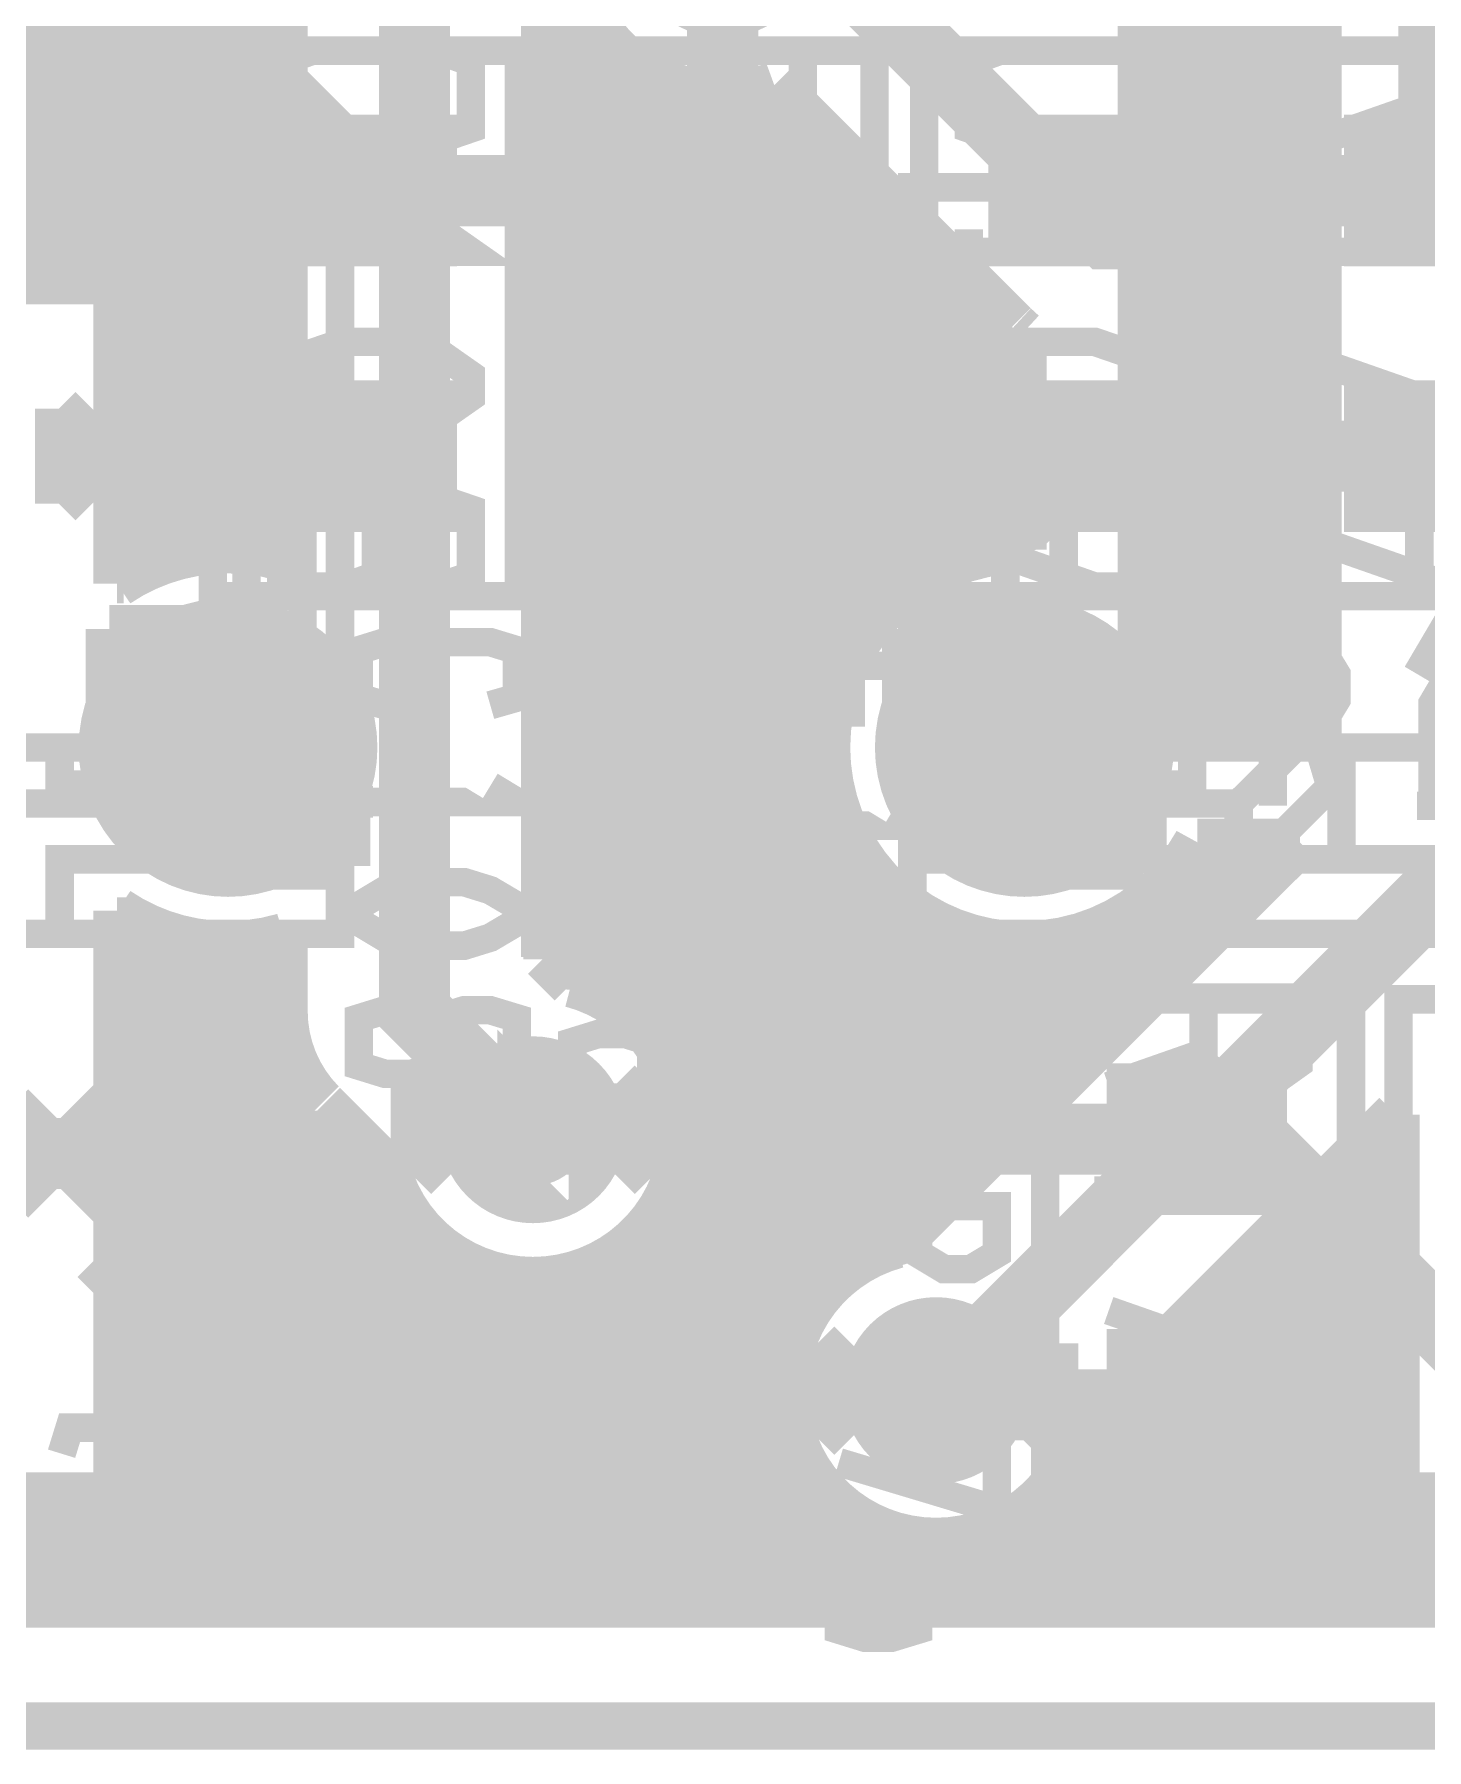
# Model space of a CAD drawing. Extents: x -10 to 131, y -93 to 209.
# Drawn here: x 43.94 to 51.4, y -31.13 to -21.95 of the extents above; entities that cross this region are included whole.
import ezdxf

# ---------------------------------------------------------------- set-up
doc = ezdxf.new("R2010")
doc.units = 0
doc.header["$MEASUREMENT"] = 0
doc.layers.get('0').update_dxf_attribs({"linetype": 'CONTINUOUS'})
for name, color, linetype in [('22-303-0_ASB', 7, 'CONTINUOUS'), ('22-303-0_AST', 7, 'CONTINUOUS'), ('22-303-0_BOT', 2, 'CONTINUOUS'), ('22-303-0_DRD', 6, 'CONTINUOUS'), ('22-303-0_DRL', 1, 'CONTINUOUS'), ('22-303-0_GND', 3, 'CONTINUOUS'), ('22-303-0_IN1', 10, 'CONTINUOUS'), ('22-303-0_SMB', 14, 'CONTINUOUS'), ('22-303-0_SMT', 9, 'CONTINUOUS'), ('22-303-0_SPB', 12, 'CONTINUOUS'), ('22-303-0_SPT', 11, 'CONTINUOUS'), ('22-303-0_SSB', 13, 'CONTINUOUS'), ('22-303-0_SST', 8, 'CONTINUOUS'), ('22-303-0_TOP', 15, 'CONTINUOUS'), ('THRUHOLE_NPT', 7, 'CONTINUOUS'), ('THRUHOLE_TAP', 2, 'CONTINUOUS')]:
    doc.layers.add(name, color=color, linetype=linetype)

# ---------------------------------------------------------------- blocks, each defined once
blk = doc.blocks.new('ROUND_28')
at = {"const_width": 0.54991}
blk.add_lwpolyline([(-0.274954, 0, 1), (0.274954, 0, 1)], format="xyb", close=True, dxfattribs=at)
blk = doc.blocks.new('ROUND_70')
at = {"const_width": 0.29972}
blk.add_lwpolyline([(-0.14986, 0, 1), (0.14986, 0, 1)], format="xyb", close=True, dxfattribs=at)
blk = doc.blocks.new('RECTANGLE_76')
blk.add_solid([(0.59944, 2.74955), (0.59944, -2.74955), (-0.59944, 2.74955), (-0.59944, -2.74955)])
blk = doc.blocks.new('ROUND_117')
at = {"const_width": 0.10033}
blk.add_lwpolyline([(-0.050164, 0, 1), (0.050164, 0, 1)], format="xyb", close=True, dxfattribs=at)
blk = doc.blocks.new('ROUND_85')
at = {"const_width": 0.8001}
blk.add_lwpolyline([(-0.40005, 0, 1), (0.40005, 0, 1)], format="xyb", close=True, dxfattribs=at)
blk = doc.blocks.new('ROUND_100')
at = {"const_width": 0.50038}
blk.add_lwpolyline([(-0.25019, 0, 1), (0.25019, 0, 1)], format="xyb", close=True, dxfattribs=at)
blk = doc.blocks.new('ROUND_101')
at = {"const_width": 0.0635}
blk.add_lwpolyline([(-0.03175, 0, 1), (0.03175, 0, 1)], format="xyb", close=True, dxfattribs=at)
blk = doc.blocks.new('RECTANGLE_3')
blk.add_solid([(0.4826, 0.4064), (0.4826, -0.4064), (-0.4826, 0.4064), (-0.4826, -0.4064)])
blk = doc.blocks.new('ROUND_108')
at = {"const_width": 0.10033}
blk.add_lwpolyline([(-0.050164, 0, 1), (0.050164, 0, 1)], format="xyb", close=True, dxfattribs=at)

msp = doc.modelspace()

# ---------------------------------------------------------------- linework, layer by layer
at = {"layer": '22-303-0_ASB'}
for points, const_width in [([(111.00054, 208.99374), (111.00054, 198.99376), (116.0018, 198.99376), (116.0018, 208.99374), (130.50012, 208.99374), (130.50012, -31.00578), (-9.4996, -31.00578), (-9.4996, 208.99374), (111.00054, 208.99374)], 0.254), ([(50.63998, -22.76602), (50.63998, -20.7645), (50.34026, -20.7645), (50.04054, -20.7645), (50.04054, -22.76602)], 0.1524), ([(44.00042, -21.59), (44.00042, -21.41982), (44.06138, -21.25218), (44.2976, -21.25218), (44.35602, -21.41982), (44.35602, -22.26818)], 0.1524), ([(44.7802, -21.41982), (44.89958, -21.25218), (45.1358, -21.25218), (45.25518, -21.41982), (45.25518, -21.59), (45.01642, -21.92782), (45.25518, -22.26818), (44.7802, -22.26818)], 0.1524), ([(44.41698, -22.26818), (44.17822, -22.26818)], 0.1524), ([(45.37456, -23.76424), (45.57522, -23.76424), (45.57522, -22.76602), (37.57422, -22.76602), (37.57422, -23.76424), (37.57422, -24.06396)], 0.1524), ([(58.44032, -23.76424), (58.64098, -23.76424), (58.64098, -22.76602), (48.641, -22.76602), (48.641, -23.76424)], 0.1524), ([(45.1739, -23.76424), (45.37456, -23.76424)], 0.1524), ([(45.57522, -23.76424), (45.57522, -24.06396), (45.37456, -24.06396), (45.37456, -26.06548)], 0.1524), ([(58.1406, -24.06396), (58.1406, -25.76576), (58.1406, -25.96388), (57.13984, -25.96388), (57.13984, -25.76576), (58.1406, -25.76576), (58.44032, -26.06548), (56.28894, -26.06548), (56.28894, -26.3652), (54.38902, -26.3652), (54.38902, -26.06548), (54.68874, -25.76576), (51.98872, -25.76576), (51.7398, -25.76576), (50.9397, -25.76576), (50.69078, -25.76576), (50.1396, -25.76576), (49.13884, -25.76576), (48.83912, -26.06548), (48.83912, -24.06396), (48.641, -24.06396), (48.641, -23.76424), (48.83912, -23.76424)], 0.1524), ([(49.03978, -23.76424), (48.83912, -23.76424)], 0.1524), ([(45.07484, -24.06396), (45.07484, -25.76576), (45.07484, -25.96388), (44.07408, -25.96388), (44.07408, -25.76576), (45.07484, -25.76576), (45.37456, -26.06548), (42.22496, -26.06548), (41.92524, -25.76576), (44.07408, -25.76576)], 0.1524), ([(44.87418, -24.56434), (44.87418, -24.06396)], 0.1524), ([(45.57522, -26.3652), (45.57522, -24.06396)], 0.1524), ([(48.641, -26.3652), (48.641, -26.76398), (50.1396, -26.76398), (50.1396, -26.3652), (48.641, -26.3652), (48.641, -24.06396)], 0.1524), ([(49.13884, -24.06396), (49.13884, -25.76576), (49.13884, -25.96388), (50.1396, -25.96388), (50.1396, -25.76576)], 0.1524), ([(49.3395, -24.56434), (49.3395, -24.06396)], 0.1524), ([(45.07484, -24.66594), (44.97578, -24.66594)], 0.1524), ([(49.13884, -24.66594), (49.24044, -24.66594)], 0.1524), ([(50.38852, -26.06548), (50.69078, -25.76576)], 0.1524), ([(50.9397, -25.76576), (50.9397, -25.91562), (50.9397, -26.3652)], 0.1524), ([(50.63998, -26.3652), (50.63998, -26.21534), (50.9397, -25.91562)], 0.1524), ([(54.38902, -26.06548), (52.29098, -26.06548), (52.29098, -26.3652), (50.38852, -26.3652), (50.38852, -26.06548), (48.83912, -26.06548)], 0.1524), ([(45.57522, -26.76398), (45.57522, -26.3652), (44.07408, -26.3652), (44.07408, -26.76398), (45.57522, -26.76398)], 0.1524), ([(44.07408, -26.76398), (39.07536, -26.76398)], 0.1524), ([(57.13984, -26.76398), (50.1396, -26.76398)], 0.1524), ([(44.68368, -27.45232), (44.2595, -27.45232)], 0.254), ([(44.47032, -27.45232), (44.47032, -28.72232), (44.2595, -28.5115)], 0.254)]:
    msp.add_lwpolyline(points, dxfattribs=dict(at, const_width=const_width))
at = {"layer": '22-303-0_ASB', "const_width": 0.1524}
for points in [[(45.1739, -23.76424, 0.4142136), (44.87418, -24.06396)], [(45.37456, -23.76424, 0.4142136), (45.07484, -24.06396)], [(49.13884, -24.06396, 0.4142136), (48.83912, -23.76424)], [(49.3395, -24.06396, 0.4142136), (49.03978, -23.76424)], [(50.34026, -24.46528, 0.4142136), (50.04054, -24.765)], [(50.63998, -24.765, 0.4142136), (50.34026, -24.46528)], [(44.87418, -24.56434, 0.4142136), (44.97578, -24.66594)], [(49.24552, -24.64054, 0.4142136), (49.34458, -24.54148)], [(50.04054, -24.765, 0.4142136), (50.34026, -25.06472)], [(50.34026, -25.06472, 0.4142136), (50.63998, -24.765)]]:
    msp.add_lwpolyline(points, format="xyb", dxfattribs=at)
at = {"layer": '22-303-0_AST'}
for points, const_width in [([(111.00054, 208.99374), (111.00054, 198.99376), (116.0018, 198.99376), (116.0018, 208.99374), (130.50012, 208.99374), (130.50012, -31.00578), (-9.4996, -31.00578), (-9.4996, 208.99374), (111.00054, 208.99374)], 0.254), ([(44.8945, -22.0345), (44.8945, -24.9555), (46.5328, -24.9555), (46.5328, -22.0345), (44.8945, -22.0345)], 0.1524), ([(45.4279, -22.50948), (45.26026, -22.45106), (45.26026, -22.09546), (45.4279, -22.0345), (46.10608, -22.0345), (46.27626, -22.09546), (46.27626, -22.45106), (46.10608, -22.50948)], 0.1524), ([(46.7995, -22.0345), (46.7995, -24.9555), (48.4378, -24.9555), (48.4378, -22.0345), (46.7995, -22.0345)], 0.1524), ([(47.54626, -22.0345), (47.54626, -22.3901), (47.7139, -22.50948), (47.88408, -22.50948), (48.05426, -22.3901), (48.05426, -22.0345), (47.03826, -22.0345)], 0.1524), ([(48.7045, -22.0345), (48.7045, -24.9555), (50.3428, -24.9555), (50.3428, -22.0345), (48.7045, -22.0345)], 0.1524), ([(49.1109, -22.50948), (48.94326, -22.45106), (48.94326, -22.09546), (49.1109, -22.0345), (49.78908, -22.0345), (49.95926, -22.09546), (49.95926, -22.45106), (49.78908, -22.50948)], 0.1524), ([(50.6095, -22.0345), (50.6095, -24.9555), (52.2478, -24.9555), (52.2478, -22.0345), (50.6095, -22.0345)], 0.1524), ([(51.35626, -22.0345), (51.35626, -22.3901), (51.5239, -22.50948), (51.69408, -22.50948), (51.86426, -22.3901), (51.86426, -22.0345), (50.84826, -22.0345)], 0.1524), ([(47.54626, -22.33168), (47.03826, -22.50948)], 0.1524), ([(51.35626, -22.33168), (50.84826, -22.50948)], 0.1524), ([(45.26026, -23.2283), (45.26026, -22.99208)], 0.1524), ([(45.26026, -23.11146), (46.27626, -23.11146), (46.10608, -22.99208)], 0.1524), ([(47.03826, -23.2283), (47.03826, -22.99208)], 0.1524), ([(47.03826, -23.11146), (48.05426, -23.11146), (47.88408, -22.99208)], 0.1524), ([(48.94326, -23.2283), (48.94326, -22.99208)], 0.1524), ([(48.94326, -23.11146), (49.95926, -23.11146), (49.78908, -22.99208)], 0.1524), ([(50.84826, -23.2283), (50.84826, -22.99208)], 0.1524), ([(50.84826, -23.11146), (51.86426, -23.11146), (51.69408, -22.99208)], 0.1524), ([(45.26026, -23.77186), (45.4279, -23.65248), (45.59808, -23.59406), (45.9359, -23.59406), (46.10608, -23.65248), (46.27626, -23.77186), (46.27626, -23.8887), (46.10608, -24.00808), (45.9359, -24.0665), (45.59808, -24.0665), (45.4279, -24.00808), (45.26026, -23.8887), (45.26026, -23.77186)], 0.1524), ([(47.03826, -23.7109), (48.05426, -24.0665), (48.05426, -23.59406)], 0.1524), ([(48.94326, -23.77186), (49.1109, -23.65248), (49.28108, -23.59406), (49.6189, -23.59406), (49.78908, -23.65248), (49.95926, -23.77186), (49.95926, -23.8887), (49.78908, -24.00808), (49.6189, -24.0665), (49.28108, -24.0665), (49.1109, -24.00808), (48.94326, -23.8887), (48.94326, -23.77186)], 0.1524), ([(50.84826, -23.7109), (51.86426, -24.0665), (51.86426, -23.59406)], 0.1524), ([(45.76826, -24.84628), (45.9359, -24.9047), (46.10608, -24.9047), (46.27626, -24.84628), (46.27626, -24.49068), (46.10608, -24.43226), (45.9359, -24.43226), (45.76826, -24.49068), (45.76826, -24.84628), (45.59808, -24.9047), (45.4279, -24.9047), (45.26026, -24.84628), (45.26026, -24.49068), (45.4279, -24.43226), (45.59808, -24.43226), (45.76826, -24.49068)], 0.1524), ([(47.54626, -24.84628), (47.7139, -24.9047), (47.88408, -24.9047), (48.05426, -24.84628), (48.05426, -24.49068), (47.88408, -24.43226), (47.7139, -24.43226), (47.54626, -24.49068), (47.54626, -24.84628), (47.37608, -24.9047), (47.2059, -24.9047), (47.03826, -24.84628), (47.03826, -24.49068), (47.2059, -24.43226), (47.37608, -24.43226), (47.54626, -24.49068)], 0.1524), ([(49.45126, -24.84628), (49.45126, -24.49068), (49.6189, -24.43226), (49.78908, -24.43226), (49.95926, -24.49068), (49.95926, -24.84628), (49.78908, -24.9047), (49.6189, -24.9047), (48.94326, -24.66848)], 0.1524), ([(51.35626, -24.84628), (51.35626, -24.49068), (51.5239, -24.43226), (51.69408, -24.43226), (51.86426, -24.49068), (51.86426, -24.84628), (51.69408, -24.9047), (51.5239, -24.9047), (50.84826, -24.66848)], 0.1524), ([(50.9905, -30.0355), (50.9905, -27.1145), (49.3522, -27.1145), (49.3522, -30.0355), (50.9905, -30.0355)], 0.1524), ([(50.20056, -27.10434), (50.20056, -27.45994), (50.37074, -27.57932), (50.54092, -27.57932), (50.70856, -27.45994), (50.70856, -27.10434), (49.69256, -27.10434)], 0.1524), ([(51.2445, -27.1145), (51.2445, -30.0355), (52.8828, -30.0355), (52.8828, -27.1145), (51.2445, -27.1145)], 0.1524), ([(50.20056, -27.40152), (49.69256, -27.57932)], 0.1524), ([(49.69256, -28.29814), (49.69256, -28.06192)], 0.1524), ([(49.69256, -28.17876), (50.70856, -28.17876), (50.54092, -28.06192)], 0.1524), ([(49.69256, -28.78074), (50.70856, -29.13634), (50.70856, -28.66136)], 0.1524), ([(50.20056, -29.56052), (50.20056, -29.91612), (50.03292, -29.97454), (49.86274, -29.97454), (49.69256, -29.91612), (49.69256, -29.56052), (49.86274, -29.49956), (50.03292, -29.49956), (50.70856, -29.73832)], 0.1524)]:
    msp.add_lwpolyline(points, dxfattribs=dict(at, const_width=const_width))
at = {"layer": '22-303-0_BOT'}
for points, const_width in [([(46.6852, 9.4996), (46.6852, -26.90114)], 0.254), ([(45.72, -20.701), (45.974, -20.955), (45.974, -27.178), (46.609, -27.813)], 0.381), ([(46.6725, -20.955), (46.6725, -26.88844)], 0.254), ([(43.942, -21.07438), (43.942, -23.25624)], 0.254), ([(44.8564, -21.1455), (44.8564, -24.7142)], 0.254), ([(44.1706, -21.20392), (44.1706, -23.25624)], 0.254), ([(44.3992, -21.25218), (44.3992, -24.87676)], 0.254), ([(44.6278, -21.2344), (44.6278, -24.765)], 0.254), ([(45.085, -21.19884), (45.085, -24.71166)], 0.254), ([(45.2755, -21.3741), (45.2755, -24.74976)], 0.254), ([(47.625, -21.463), (48.133, -21.463), (49.68494, -23.01494), (50.34026, -23.01494)], 0.381), ([(45.2755, -21.8948), (42.38244, -21.8948)], 0.254), ([(46.94174, -21.8948), (46.6725, -21.8948)], 0.254), ([(46.9138, -21.84654), (46.9138, -27.0637)], 0.254), ([(45.2755, -22.1234), (42.38244, -22.1234)], 0.254), ([(47.16018, -22.1234), (46.6725, -22.1234)], 0.254), ([(47.1424, -22.1107), (47.1424, -27.20594)], 0.254), ([(47.371, -22.23008), (47.371, -27.54376)], 0.254), ([(47.8282, -22.24532), (47.8282, -30.353)], 0.254), ([(47.90186, -22.21992), (49.18456, -23.50262)], 0.254), ([(45.2755, -22.352), (42.38244, -22.352)], 0.254), ([(48.03394, -22.352), (46.6725, -22.352)], 0.254), ([(47.5996, -22.27072), (47.5996, -30.353)], 0.254), ([(48.0568, -22.37486), (48.0568, -28.82646)], 0.254), ([(45.2755, -22.5806), (42.38244, -22.5806)], 0.254), ([(48.26254, -22.5806), (46.6725, -22.5806)], 0.254), ([(48.2854, -22.60346), (48.2854, -25.30856)], 0.254), ([(45.2755, -22.8092), (42.38244, -22.8092)], 0.254), ([(48.49114, -22.8092), (46.6725, -22.8092)], 0.254), ([(48.514, -22.83206), (48.514, -24.99614)], 0.254), ([(45.2755, -23.0378), (42.38244, -23.0378)], 0.254), ([(48.71974, -23.0378), (46.6725, -23.0378)], 0.254), ([(48.7426, -23.06066), (48.7426, -24.83104)], 0.254), ([(44.38142, -23.25624), (42.38244, -23.25624)], 0.254), ([(45.2755, -23.2664), (42.38244, -23.2664)], 0.254), ([(44.38142, -23.25624), (44.38142, -24.88946)], 0.254), ([(48.94834, -23.2664), (46.6725, -23.2664)], 0.254), ([(48.9712, -23.28926), (48.9712, -24.74214)], 0.254), ([(45.2755, -23.495), (44.38142, -23.495)], 0.254), ([(49.17694, -23.495), (46.6725, -23.495)], 0.254), ([(49.18964, -23.5077), (49.23193, -23.54684)], 0.254), ([(49.18964, -23.5077), (49.23193, -23.54684)], 0.254), ([(49.1998, -23.51786), (49.1998, -24.70658)], 0.254), ([(49.23282, -23.5458), (49.23282, -24.70658)], 0.254), ([(45.2755, -23.7236), (44.38142, -23.7236)], 0.254), ([(49.23282, -23.7236), (46.6725, -23.7236)], 0.254), ([(45.2755, -23.9522), (44.38142, -23.9522)], 0.254), ([(49.23282, -23.9522), (46.6725, -23.9522)], 0.254), ([(45.2755, -24.1808), (44.38142, -24.1808)], 0.254), ([(49.23282, -24.1808), (46.6725, -24.1808)], 0.254), ([(45.2755, -24.4094), (44.38142, -24.4094)], 0.254), ([(49.23282, -24.4094), (46.6725, -24.4094)], 0.254), ([(45.2755, -24.638), (44.38142, -24.638)], 0.254), ([(49.23282, -24.638), (46.6725, -24.638)], 0.254), ([(44.41698, -24.8666), (44.38142, -24.8666)], 0.254), ([(48.68164, -24.8666), (46.6725, -24.8666)], 0.254), ([(48.42002, -25.0952), (46.6725, -25.0952)], 0.254), ([(48.27778, -25.3238), (46.6725, -25.3238)], 0.254), ([(48.20412, -25.5524), (46.6725, -25.5524)], 0.254), ([(48.18126, -25.781), (46.6725, -25.781)], 0.254), ([(48.2092, -26.0096), (46.6725, -26.0096)], 0.254), ([(48.29302, -26.2382), (46.6725, -26.2382)], 0.254), ([(48.2854, -26.22042), (48.2854, -28.5623)], 0.254), ([(50.71618, -26.27376), (48.55972, -28.42768)], 0.254), ([(50.71618, -26.27376), (50.16754, -26.27376)], 0.254), ([(50.3428, -26.27376), (50.3428, -26.64714)], 0.254), ([(50.5714, -26.27376), (50.5714, -26.41854)], 0.254), ([(50.1142, -26.36012), (50.1142, -26.87574)], 0.254), ([(48.44796, -26.4668), (46.6725, -26.4668)], 0.254), ([(52.33924, -26.51506), (51.46294, -26.51506), (48.768, -29.21)], 0.381), ([(50.52314, -26.4668), (50.03038, -26.4668)], 0.254), ([(48.514, -26.53284), (48.514, -28.44292)], 0.254), ([(44.38142, -26.63952), (44.38142, -29.77388)], 0.254), ([(44.3992, -26.65222), (44.3992, -30.353)], 0.254), ([(49.8856, -26.60142), (49.8856, -27.10434)], 0.254), ([(44.47286, -26.6954), (44.38142, -26.6954)], 0.254), ([(44.6278, -26.76398), (44.6278, -30.353)], 0.254), ([(48.73752, -26.6954), (46.6725, -26.6954)], 0.254), ([(48.7426, -26.69794), (48.7426, -28.24734)], 0.254), ([(49.657, -26.73604), (49.657, -27.33294)], 0.254), ([(50.29454, -26.6954), (49.74082, -26.6954)], 0.254), ([(44.8564, -26.81478), (44.8564, -30.353)], 0.254), ([(45.085, -26.81732), (45.085, -30.353)], 0.254), ([(45.2755, -26.77922), (45.2755, -27.178)], 0.254), ([(48.9712, -26.78684), (48.9712, -28.01874)], 0.254), ([(49.1998, -26.8224), (49.1998, -27.79014)], 0.254), ([(49.4284, -26.80462), (49.4284, -27.56154)], 0.254), ([(45.2755, -26.924), (44.38142, -26.924)], 0.254), ([(46.6725, -26.88844), (46.81474, -27.03068)], 0.254), ([(50.06594, -26.924), (46.70806, -26.924)], 0.254), ([(45.2755, -27.1526), (44.38142, -27.1526)], 0.254), ([(49.83734, -27.1526), (47.07382, -27.1526)], 0.254), ([(45.30598, -27.3812), (44.38142, -27.3812)], 0.254), ([(45.3136, -27.40406), (45.3136, -30.353)], 0.254), ([(49.60874, -27.3812), (47.29226, -27.3812)], 0.254), ([(45.42536, -27.6098), (44.38142, -27.6098)], 0.254), ([(45.48632, -27.67838), (45.82668, -28.01874)], 0.254), ([(49.38014, -27.6098), (47.39132, -27.6098)], 0.254), ([(45.5422, -27.73426), (45.5422, -30.353)], 0.254), ([(51.2318, -27.73172), (49.54778, -29.41574)], 0.254), ([(51.2318, -27.73172), (51.2318, -29.77388)], 0.254), ([(45.64634, -27.8384), (44.38142, -27.8384)], 0.254), ([(49.15154, -27.8384), (47.41672, -27.8384)], 0.254), ([(51.2318, -27.8384), (51.12766, -27.8384)], 0.254), ([(51.0286, -27.93746), (51.0286, -30.353)], 0.254), ([(45.7708, -27.96286), (45.7708, -30.353)], 0.254), ([(45.84192, -28.067), (44.38142, -28.067)], 0.254), ([(47.371, -28.0797), (47.371, -30.353)], 0.254), ([(48.92294, -28.067), (47.37608, -28.067)], 0.254), ([(51.2318, -28.067), (50.89906, -28.067)], 0.254), ([(50.8, -28.16606), (50.8, -30.353)], 0.254), ([(45.9613, -28.2956), (44.38142, -28.2956)], 0.254), ([(48.69434, -28.2956), (47.2567, -28.2956)], 0.254), ([(51.2318, -28.2956), (50.67046, -28.2956)], 0.254), ([(45.9994, -28.34132), (45.9994, -30.353)], 0.254), ([(50.5714, -28.39466), (50.5714, -30.353)], 0.254), ([(47.1424, -28.42006), (47.1424, -30.353)], 0.254), ([(46.22546, -28.5242), (44.38142, -28.5242)], 0.254), ([(46.228, -28.5242), (46.228, -30.353)], 0.254), ([(46.9138, -28.55976), (46.9138, -30.353)], 0.254), ([(48.34128, -28.5242), (46.99254, -28.5242)], 0.254), ([(51.2318, -28.5242), (50.44186, -28.5242)], 0.254), ([(46.4566, -28.60548), (46.4566, -30.353)], 0.254), ([(46.6852, -28.61564), (46.6852, -30.353)], 0.254), ([(50.3428, -28.62326), (50.3428, -30.353)], 0.254), ([(48.10252, -28.7528), (44.38142, -28.7528)], 0.254), ([(51.2318, -28.7528), (50.21326, -28.7528)], 0.254), ([(50.1142, -28.85186), (50.1142, -30.353)], 0.254), ([(47.9933, -28.9814), (44.38142, -28.9814)], 0.254), ([(51.2318, -28.9814), (49.98466, -28.9814)], 0.254), ([(49.8856, -29.08046), (49.8856, -30.353)], 0.254), ([(47.96028, -29.21), (44.38142, -29.21)], 0.254), ([(51.2318, -29.21), (49.75606, -29.21)], 0.254), ([(49.657, -29.30906), (49.657, -30.353)], 0.254), ([(47.9933, -29.4386), (44.38142, -29.4386)], 0.254), ([(51.2318, -29.4386), (49.5427, -29.4386)], 0.254), ([(48.0568, -29.59354), (48.0568, -30.353)], 0.254), ([(48.10252, -29.6672), (44.38142, -29.6672)], 0.254), ([(49.4284, -29.67482), (49.4284, -30.353)], 0.254), ([(51.2318, -29.6672), (49.43348, -29.6672)], 0.254), ([(44.38142, -29.77388), (43.09618, -29.77388)], 0.254), ([(43.942, -29.77388), (43.942, -30.353)], 0.254), ([(44.1706, -29.77388), (44.1706, -30.353)], 0.254), ([(53.44668, -29.77388), (51.2318, -29.77388)], 0.254), ([(51.2572, -29.77388), (51.2572, -30.353)], 0.254), ([(51.4858, -29.77388), (51.4858, -30.353)], 0.254), ([(48.2854, -29.8577), (48.2854, -30.353)], 0.254), ([(48.34128, -29.8958), (42.97426, -29.8958)], 0.254), ([(48.514, -29.97708), (48.514, -30.353)], 0.254), ([(59.71794, -29.8958), (49.19472, -29.8958)], 0.254), ([(49.1998, -29.89326), (49.1998, -30.353)], 0.254), ([(48.7426, -30.01772), (48.7426, -30.353)], 0.254), ([(48.9712, -29.99232), (48.9712, -30.353)], 0.254), ([(65.51676, -30.1244), (42.74566, -30.1244)], 0.254), ([(65.74536, -30.353), (42.51706, -30.353)], 0.254)]:
    msp.add_lwpolyline(points, dxfattribs=dict(at, const_width=const_width))
at = {"layer": '22-303-0_BOT', "const_width": 0.254}
for points in [[(46.81728, -21.463, 0.4142136), (47.625, -22.27072)], [(47.625, -22.27072, 0.087889), (47.90246, -22.22157)], [(44.97578, -24.70658, 0.1501091), (44.38123, -24.88919)], [(45.2755, -24.74976, 0.071839), (44.97578, -24.70647)], [(49.23282, -24.70658, 0.412108), (48.18126, -25.76576)], [(48.18126, -25.76576, 0.4142136), (49.24044, -26.82494)], [(49.24044, -26.8224, 0.273943), (50.16754, -26.27376)], [(44.38142, -26.63952, 0.150454), (44.97578, -26.82251)], [(44.97578, -26.8224, 0.0720099), (45.27544, -26.77902)], [(47.41672, -27.813, 0.3407478), (46.81474, -27.03068)], [(47.41672, -27.813, 0.3407478), (46.81474, -27.03068)], [(45.2755, -27.178, 0.1982437), (45.47882, -27.67064)], [(46.609, -28.62072, 0.4142136), (47.41672, -27.813)], [(46.609, -28.62072, 0.4142136), (47.41672, -27.813)], [(45.82668, -28.01874, 0.3407477), (46.609, -28.62072)], [(45.82668, -28.01874, 0.3407477), (46.609, -28.62072)], [(48.55972, -28.42768, 0.3399006), (47.95774, -29.21)], [(47.96028, -29.21, 0.4142136), (48.768, -30.01772)], [(48.768, -30.01772, 0.3405246), (49.54778, -29.41574)]]:
    msp.add_lwpolyline(points, format="xyb", dxfattribs=at)
at = {"layer": '22-303-0_DRD', "const_width": 0.254}
for points in [[(111.00054, 208.99374), (111.00054, 198.99376), (116.0018, 198.99376), (116.0018, 208.99374), (130.50012, 208.99374), (130.50012, -31.00578), (-9.4996, -31.00578), (-9.4996, 208.99374), (111.00054, 208.99374)], [(43.18, -21.209), (43.815, -21.844)], [(43.18, -21.209), (43.815, -21.844)], [(47.625, -21.844), (46.99, -21.209)], [(48.26, -21.209), (47.625, -21.844)], [(43.815, -21.844), (43.815, -21.336)], [(43.815, -21.844), (43.815, -21.336)], [(44.069, -24.4602), (44.704, -23.8252)], [(44.069, -24.4602), (44.704, -23.8252)], [(44.069, -24.4602), (44.704, -23.8252)], [(44.704, -23.8252), (45.339, -24.4602)], [(44.704, -23.8252), (45.339, -24.4602)], [(44.704, -23.8252), (45.339, -24.4602)], [(44.069, -23.9522), (44.069, -24.4602)], [(44.704, -24.5872), (44.069, -23.9522)], [(44.069, -23.9522), (44.069, -24.4602)], [(44.704, -24.5872), (44.069, -23.9522)], [(44.069, -23.9522), (44.069, -24.4602)], [(44.704, -24.5872), (44.069, -23.9522)], [(45.339, -23.9522), (44.704, -24.5872)], [(45.339, -23.9522), (44.704, -24.5872)], [(45.339, -23.9522), (44.704, -24.5872)], [(45.339, -24.4602), (45.339, -23.9522)], [(45.339, -24.4602), (45.339, -23.9522)], [(45.339, -24.4602), (45.339, -23.9522)], [(46.99, -25.654), (47.625, -25.019)], [(47.625, -25.019), (48.26, -25.654)], [(44.34078, -25.13076), (44.34078, -25.76576)], [(44.97578, -25.13076), (44.34078, -25.13076)], [(44.97578, -26.40076), (44.97578, -25.13076)], [(46.99, -25.146), (46.99, -25.654)], [(47.625, -25.781), (46.99, -25.146)], [(48.26, -25.146), (47.625, -25.781)], [(48.26, -25.654), (48.26, -25.146)], [(48.60544, -25.13076), (48.60544, -25.76576)], [(49.24044, -25.13076), (48.60544, -25.13076)], [(49.24044, -26.40076), (49.24044, -25.13076)], [(44.34078, -25.76576), (45.61078, -25.76576)], [(45.61078, -25.76576), (45.61078, -26.40076)], [(48.60544, -25.76576), (49.87544, -25.76576)], [(49.87544, -25.76576), (49.87544, -26.40076)], [(45.61078, -26.40076), (44.97578, -26.40076)], [(49.87544, -26.40076), (49.24044, -26.40076)], [(45.974, -28.067), (46.609, -27.432)], [(45.974, -28.067), (46.609, -27.432)], [(46.609, -27.432), (47.244, -28.067)], [(46.609, -27.432), (47.244, -28.067)], [(43.815, -28.194), (44.45, -27.559)], [(44.45, -27.559), (45.085, -28.194)], [(45.974, -27.559), (45.974, -28.067)], [(46.609, -28.194), (45.974, -27.559)], [(45.974, -27.559), (45.974, -28.067)], [(46.609, -28.194), (45.974, -27.559)], [(47.244, -27.559), (46.609, -28.194)], [(47.244, -27.559), (46.609, -28.194)], [(47.244, -28.067), (47.244, -27.559)], [(47.244, -28.067), (47.244, -27.559)], [(43.815, -27.686), (43.815, -28.194)], [(44.45, -28.321), (43.815, -27.686)], [(45.085, -27.686), (44.45, -28.321)], [(45.085, -28.194), (45.085, -27.686)], [(48.133, -29.464), (48.768, -28.829)], [(48.768, -28.829), (49.403, -29.464)], [(48.133, -28.956), (48.133, -29.464)], [(48.768, -29.591), (48.133, -28.956)], [(49.403, -28.956), (48.768, -29.591)], [(49.403, -29.464), (49.403, -28.956)]]:
    msp.add_lwpolyline(points, dxfattribs=at)
at = {"layer": '22-303-0_DRL', "const_width": 0.254}
msp.add_lwpolyline([(111.00054, 208.99374), (111.00054, 198.99376), (116.0018, 198.99376), (116.0018, 208.99374), (130.50012, 208.99374), (130.50012, -31.00578), (-9.4996, -31.00578), (-9.4996, 208.99374), (111.00054, 208.99374)], dxfattribs=at)
at = {"layer": '22-303-0_GND', "const_width": 0.254}
msp.add_lwpolyline([(111.00054, 208.99374), (111.00054, 198.99376), (116.0018, 198.99376), (116.0018, 208.99374), (130.50012, 208.99374), (130.50012, -31.00578), (-9.4996, -31.00578), (-9.4996, 208.99374), (111.00054, 208.99374)], dxfattribs=at)
at = {"layer": '22-303-0_SSB'}
for points, const_width in [([(50.63998, -22.76602), (50.63998, -20.7645), (50.34026, -20.7645), (50.04054, -20.7645), (50.04054, -22.76602)], 0.1524), ([(44.00042, -21.59), (44.00042, -21.41982), (44.06138, -21.25218), (44.2976, -21.25218), (44.35602, -21.41982), (44.35602, -22.26818)], 0.1524), ([(44.7802, -21.41982), (44.89958, -21.25218), (45.1358, -21.25218), (45.25518, -21.41982), (45.25518, -21.59), (45.01642, -21.92782), (45.25518, -22.26818), (44.7802, -22.26818)], 0.1524), ([(44.41698, -22.26818), (44.17822, -22.26818)], 0.1524), ([(45.37456, -23.76424), (45.57522, -23.76424), (45.57522, -22.76602), (37.57422, -22.76602), (37.57422, -23.76424), (37.57422, -24.06396)], 0.1524), ([(58.44032, -23.76424), (58.64098, -23.76424), (58.64098, -22.76602), (48.641, -22.76602), (48.641, -23.76424)], 0.1524), ([(45.1739, -23.76424), (45.37456, -23.76424)], 0.1524), ([(45.57522, -23.76424), (45.57522, -24.06396), (45.37456, -24.06396), (45.37456, -26.06548)], 0.1524), ([(58.1406, -24.06396), (58.1406, -25.76576), (58.1406, -25.96388), (57.13984, -25.96388), (57.13984, -25.76576), (58.1406, -25.76576), (58.44032, -26.06548), (56.28894, -26.06548), (56.28894, -26.3652), (54.38902, -26.3652), (54.38902, -26.06548), (54.68874, -25.76576), (51.98872, -25.76576), (51.7398, -25.76576), (50.9397, -25.76576), (50.69078, -25.76576), (50.1396, -25.76576), (49.13884, -25.76576), (48.83912, -26.06548), (48.83912, -24.06396), (48.641, -24.06396), (48.641, -23.76424), (48.83912, -23.76424)], 0.1524), ([(49.03978, -23.76424), (48.83912, -23.76424)], 0.1524), ([(45.07484, -24.06396), (45.07484, -25.76576), (45.07484, -25.96388), (44.07408, -25.96388), (44.07408, -25.76576), (45.07484, -25.76576), (45.37456, -26.06548), (42.22496, -26.06548), (41.92524, -25.76576), (44.07408, -25.76576)], 0.1524), ([(44.87418, -24.56434), (44.87418, -24.06396)], 0.1524), ([(45.57522, -26.3652), (45.57522, -24.06396)], 0.1524), ([(48.641, -26.3652), (48.641, -26.76398), (50.1396, -26.76398), (50.1396, -26.3652), (48.641, -26.3652), (48.641, -24.06396)], 0.1524), ([(49.13884, -24.06396), (49.13884, -25.76576), (49.13884, -25.96388), (50.1396, -25.96388), (50.1396, -25.76576)], 0.1524), ([(49.3395, -24.56434), (49.3395, -24.06396)], 0.1524), ([(45.07484, -24.66594), (44.97578, -24.66594)], 0.1524), ([(49.13884, -24.66594), (49.24044, -24.66594)], 0.1524), ([(50.38852, -26.06548), (50.69078, -25.76576)], 0.1524), ([(50.9397, -25.76576), (50.9397, -25.91562), (50.9397, -26.3652)], 0.1524), ([(50.63998, -26.3652), (50.63998, -26.21534), (50.9397, -25.91562)], 0.1524), ([(54.38902, -26.06548), (52.29098, -26.06548), (52.29098, -26.3652), (50.38852, -26.3652), (50.38852, -26.06548), (48.83912, -26.06548)], 0.1524), ([(45.57522, -26.76398), (45.57522, -26.3652), (44.07408, -26.3652), (44.07408, -26.76398), (45.57522, -26.76398)], 0.1524), ([(44.07408, -26.76398), (39.07536, -26.76398)], 0.1524), ([(57.13984, -26.76398), (50.1396, -26.76398)], 0.1524), ([(44.68368, -27.45232), (44.2595, -27.45232)], 0.254), ([(44.47032, -27.45232), (44.47032, -28.72232), (44.2595, -28.5115)], 0.254)]:
    msp.add_lwpolyline(points, dxfattribs=dict(at, const_width=const_width))
at = {"layer": '22-303-0_SSB', "const_width": 0.1524}
for points in [[(45.1739, -23.76424, 0.4142136), (44.87418, -24.06396)], [(45.37456, -23.76424, 0.4142136), (45.07484, -24.06396)], [(49.13884, -24.06396, 0.4142136), (48.83912, -23.76424)], [(49.3395, -24.06396, 0.4142136), (49.03978, -23.76424)], [(50.34026, -24.46528, 0.4142136), (50.04054, -24.765)], [(50.63998, -24.765, 0.4142136), (50.34026, -24.46528)], [(44.87418, -24.56434, 0.4142136), (44.97578, -24.66594)], [(49.24552, -24.64054, 0.4142136), (49.34458, -24.54148)], [(50.04054, -24.765, 0.4142136), (50.34026, -25.06472)], [(50.34026, -25.06472, 0.4142136), (50.63998, -24.765)]]:
    msp.add_lwpolyline(points, format="xyb", dxfattribs=at)
at = {"layer": '22-303-0_SST', "const_width": 0.1524}
for points in [[(44.8945, -22.0345), (44.8945, -24.9555), (46.5328, -24.9555), (46.5328, -22.0345), (44.8945, -22.0345)], [(46.7995, -22.0345), (46.7995, -24.9555), (48.4378, -24.9555), (48.4378, -22.0345), (46.7995, -22.0345)], [(48.7045, -22.0345), (48.7045, -24.9555), (50.3428, -24.9555), (50.3428, -22.0345), (48.7045, -22.0345)], [(50.6095, -22.0345), (50.6095, -24.9555), (52.2478, -24.9555), (52.2478, -22.0345), (50.6095, -22.0345)], [(51.42738, -26.07818), (51.42738, -25.22982), (51.34356, -25.37206)], [(45.81652, -25.5397), (45.67682, -25.49906), (45.67682, -25.24506), (45.81652, -25.20188), (46.3804, -25.20188), (46.52264, -25.24506), (46.52264, -25.49906), (46.3804, -25.5397)], [(50.5714, -25.654), (50.8254, -25.654), (50.91176, -25.51176), (50.91176, -25.37206), (50.8254, -25.22982), (50.5714, -25.22982), (50.5714, -26.07818)], [(47.24146, -25.32888), (47.24146, -25.58288), (47.3837, -25.6667), (47.5234, -25.6667), (47.66564, -25.58288), (47.66564, -25.32888), (46.81982, -25.32888)], [(47.97552, -25.6667), (47.83582, -25.62606), (47.83582, -25.37206), (47.97552, -25.32888), (48.5394, -25.32888), (48.68164, -25.37206), (48.68164, -25.62606), (48.5394, -25.6667)], [(47.24146, -25.5397), (46.81982, -25.6667)], [(50.78476, -25.654), (50.91176, -26.07818)], [(45.67682, -26.14168), (45.67682, -25.9715)], [(45.67682, -26.05786), (46.52264, -26.05786), (46.3804, -25.9715)], [(46.81982, -26.26868), (46.81982, -26.0985)], [(46.81982, -26.18486), (47.66564, -26.18486), (47.5234, -26.0985)], [(47.83582, -26.26868), (47.83582, -26.0985)], [(47.83582, -26.18486), (48.68164, -26.18486), (48.5394, -26.0985)], [(51.5112, -26.07818), (51.34356, -26.07818)], [(45.67682, -26.61412), (45.81652, -26.5303), (45.95876, -26.48712), (46.2407, -26.48712), (46.3804, -26.5303), (46.52264, -26.61412), (46.52264, -26.70048), (46.3804, -26.7843), (46.2407, -26.82748), (45.95876, -26.82748), (45.81652, -26.7843), (45.67682, -26.70048), (45.67682, -26.61412)], [(46.81982, -26.70048), (47.66564, -26.95448), (47.66564, -26.61412)], [(47.83582, -26.74112), (47.97552, -26.6573), (48.11776, -26.61412), (48.3997, -26.61412), (48.5394, -26.6573), (48.68164, -26.74112), (48.68164, -26.82748), (48.5394, -26.9113), (48.3997, -26.95448), (48.11776, -26.95448), (47.97552, -26.9113), (47.83582, -26.82748), (47.83582, -26.74112)], [(46.09846, -27.4701), (46.2407, -27.51328), (46.3804, -27.51328), (46.52264, -27.4701), (46.52264, -27.2161), (46.3804, -27.17292), (46.2407, -27.17292), (46.09846, -27.2161), (46.09846, -27.4701), (45.95876, -27.51328), (45.81652, -27.51328), (45.67682, -27.4701), (45.67682, -27.2161), (45.81652, -27.17292), (45.95876, -27.17292), (46.09846, -27.2161)], [(50.9905, -30.0355), (50.9905, -27.1145), (49.3522, -27.1145), (49.3522, -30.0355), (50.9905, -30.0355)], [(51.2445, -27.1145), (51.2445, -30.0355), (52.8828, -30.0355), (52.8828, -27.1145), (51.2445, -27.1145)], [(47.24146, -27.5971), (47.3837, -27.64028), (47.5234, -27.64028), (47.66564, -27.5971), (47.66564, -27.3431), (47.5234, -27.29992), (47.3837, -27.29992), (47.24146, -27.3431), (47.24146, -27.5971), (47.10176, -27.64028), (46.95952, -27.64028), (46.81982, -27.5971), (46.81982, -27.3431), (46.95952, -27.29992), (47.10176, -27.29992), (47.24146, -27.3431)], [(48.25746, -27.5971), (48.25746, -27.3431), (48.3997, -27.29992), (48.5394, -27.29992), (48.68164, -27.3431), (48.68164, -27.5971), (48.5394, -27.64028), (48.3997, -27.64028), (47.83582, -27.4701)], [(48.67148, -28.22194), (48.67148, -28.47594), (48.81118, -28.55976), (48.95342, -28.55976), (49.09312, -28.47594), (49.09312, -28.22194), (48.2473, -28.22194)], [(48.67148, -28.43276), (48.2473, -28.55976)], [(48.2473, -29.16174), (48.2473, -28.99156)], [(48.2473, -29.07792), (49.09312, -29.07792), (48.95342, -28.99156)], [(44.4246, -30.25394), (44.08424, -30.25394), (44.4246, -29.69006), (44.4246, -29.54782), (44.38142, -29.40812), (44.12742, -29.40812), (44.08424, -29.54782)], [(48.2473, -29.59354), (49.09312, -29.84754), (49.09312, -29.50718)], [(48.67148, -30.23616), (48.67148, -30.49016), (48.52924, -30.53334), (48.387, -30.53334), (48.2473, -30.49016), (48.2473, -30.23616), (48.387, -30.19298), (48.52924, -30.19298), (49.09312, -30.36316)]]:
    msp.add_lwpolyline(points, dxfattribs=at)
at = {"layer": '22-303-0_TOP', "const_width": 0.381}
for points in [[(45.72, -22.7838), (45.72, -22.733), (43.63466, -20.64766), (43.63466, -19.73072)], [(52.197, -21.336), (51.816, -21.336), (51.562, -21.59), (51.435, -21.717), (51.435, -22.7838)], [(47.625, -22.7838), (47.625, -21.463)], [(51.435, -22.7838), (51.435, -21.717), (51.562, -21.59)], [(47.625, -22.7838), (45.72, -22.7838)], [(51.435, -22.7838), (49.53, -22.7838)], [(44.704, -24.2062), (45.72, -24.2062), (44.704, -24.2062)], [(45.72, -24.2062), (44.704, -24.2062)], [(47.625, -25.4), (47.625, -24.2062)], [(51.435, -24.2062), (49.53, -24.2062), (47.625, -24.2062)], [(46.609, -27.813), (46.609, -27.7368), (46.736, -27.8638), (50.165, -27.8638)], [(50.165, -27.8638), (46.736, -27.8638), (46.609, -27.7368), (46.609, -27.813)], [(46.609, -27.94), (46.609, -27.813), (46.609, -27.7368), (46.736, -27.8638), (50.165, -27.8638)], [(52.07, -29.2862), (51.8922, -29.2862), (50.4698, -27.8638), (50.165, -27.8638)], [(43.18508, -27.94), (44.45, -27.94)], [(48.768, -29.21), (48.768, -29.2481), (48.8061, -29.2862), (50.165, -29.2862)]]:
    msp.add_lwpolyline(points, dxfattribs=at)

# ---------------------------------------------------------------- block references
at = {"layer": '22-303-0_BOT'}
for name, p in [('RECTANGLE_76', (50.34026, -23.01494)), ('ROUND_70', (44.704, -24.2062)), ('ROUND_70', (47.625, -25.4)), ('ROUND_28', (44.97578, -25.76576)), ('ROUND_28', (49.24044, -25.76576)), ('ROUND_70', (46.609, -27.813)), ('ROUND_70', (44.45, -27.94)), ('ROUND_70', (48.768, -29.21))]:
    msp.add_blockref(name, p, dxfattribs=at)
at = {"layer": '22-303-0_DRL'}
for name, p in [('ROUND_117', (44.704, -24.2062)), ('ROUND_28', (44.97578, -25.76576)), ('ROUND_28', (49.24044, -25.76576)), ('ROUND_117', (47.625, -25.4)), ('ROUND_117', (46.609, -27.813)), ('ROUND_117', (44.45, -27.94)), ('ROUND_117', (48.768, -29.21))]:
    msp.add_blockref(name, p, dxfattribs=at)
at = {"layer": '22-303-0_GND'}
for name, p in [('ROUND_100', (47.625, -21.463)), ('ROUND_101', (44.704, -24.2062)), ('ROUND_85', (44.97578, -25.76576)), ('ROUND_85', (49.24044, -25.76576)), ('ROUND_101', (47.625, -25.4)), ('ROUND_100', (46.609, -27.813)), ('ROUND_101', (44.45, -27.94)), ('ROUND_100', (48.768, -29.21))]:
    msp.add_blockref(name, p, dxfattribs=at)
at = {"layer": '22-303-0_IN1'}
for name, p in [('ROUND_70', (44.704, -24.2062)), ('ROUND_70', (47.625, -25.4)), ('ROUND_28', (44.97578, -25.76576)), ('ROUND_28', (49.24044, -25.76576)), ('ROUND_70', (46.609, -27.813)), ('ROUND_70', (44.45, -27.94)), ('ROUND_70', (48.768, -29.21))]:
    msp.add_blockref(name, p, dxfattribs=at)
at = {"layer": '22-303-0_SMB'}
msp.add_blockref('RECTANGLE_76', (50.34026, -23.01494), dxfattribs=at)
at = {"layer": '22-303-0_SMT'}
for p in [(45.72, -22.7838), (47.625, -22.7838), (49.53, -22.7838), (51.435, -22.7838), (45.72, -24.2062), (47.625, -24.2062), (49.53, -24.2062), (51.435, -24.2062), (50.165, -27.8638), (50.165, -29.2862)]:
    msp.add_blockref('RECTANGLE_3', p, dxfattribs=at)
at = {"layer": '22-303-0_SPB'}
msp.add_blockref('RECTANGLE_76', (50.34026, -23.01494), dxfattribs=at)
at = {"layer": '22-303-0_SPT'}
for p in [(45.72, -22.7838), (47.625, -22.7838), (49.53, -22.7838), (51.435, -22.7838), (45.72, -24.2062), (47.625, -24.2062), (49.53, -24.2062), (51.435, -24.2062), (50.165, -27.8638), (50.165, -29.2862)]:
    msp.add_blockref('RECTANGLE_3', p, dxfattribs=at)
at = {"layer": '22-303-0_TOP'}
for name, p in [('RECTANGLE_3', (45.72, -22.7838)), ('RECTANGLE_3', (47.625, -22.7838)), ('RECTANGLE_3', (49.53, -22.7838)), ('RECTANGLE_3', (51.435, -22.7838)), ('RECTANGLE_3', (45.72, -24.2062)), ('RECTANGLE_3', (47.625, -24.2062)), ('RECTANGLE_3', (49.53, -24.2062)), ('RECTANGLE_3', (51.435, -24.2062)), ('ROUND_70', (44.704, -24.2062)), ('ROUND_70', (47.625, -25.4)), ('ROUND_28', (44.97578, -25.76576)), ('ROUND_28', (49.24044, -25.76576)), ('RECTANGLE_3', (50.165, -27.8638)), ('ROUND_70', (46.609, -27.813)), ('ROUND_70', (44.45, -27.94)), ('ROUND_70', (48.768, -29.21)), ('RECTANGLE_3', (50.165, -29.2862))]:
    msp.add_blockref(name, p, dxfattribs=at)
at = {"layer": 'THRUHOLE_NPT'}
for p in [(44.97578, -25.76576), (49.24044, -25.76576)]:
    msp.add_blockref('ROUND_28', p, dxfattribs=at)
at = {"layer": 'THRUHOLE_TAP'}
for p in [(44.704, -24.2062), (47.625, -25.4), (46.609, -27.813), (44.45, -27.94), (48.768, -29.21)]:
    msp.add_blockref('ROUND_108', p, dxfattribs=at)

doc.saveas('drawing.dxf')
